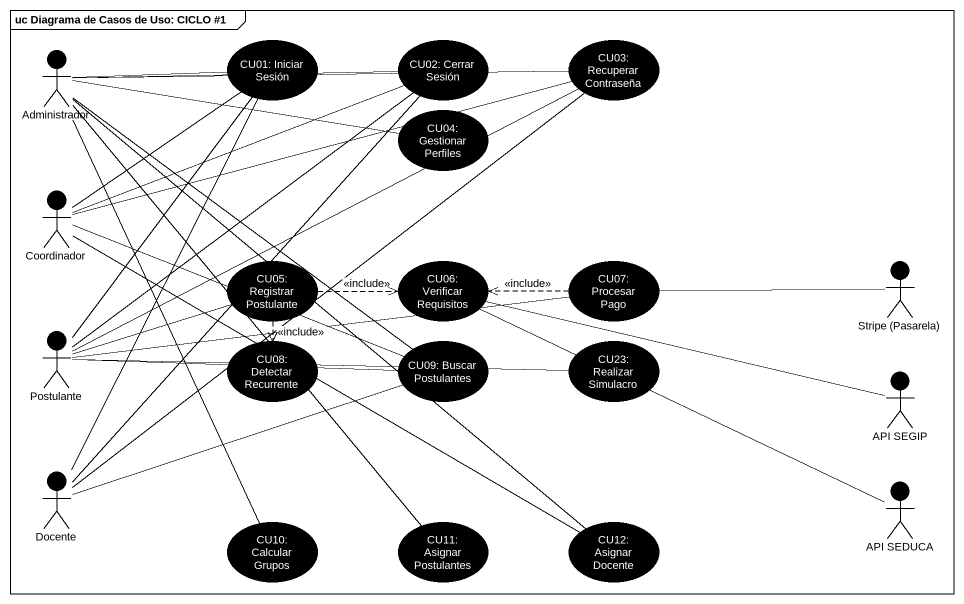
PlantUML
@startuml
mainframe uc Diagrama de Casos de Uso: CICLO #1
usecase "CU01: Iniciar Sesión" as CU01_Iniciar_Sesión #000000
usecase "CU02: Cerrar Sesión" as CU02_Cerrar_Sesión #000000
usecase "CU03: Recuperar Contraseña" as CU03_Recuperar_Contraseña #000000
actor Administrador #000000
usecase "CU04: Gestionar Perfiles" as CU04_Gestionar_Perfiles #000000
actor Coordinador #000000
usecase "CU05: Registrar Postulante" as CU05_Registrar_Postulante #000000
usecase "CU06: Verificar Requisitos" as CU06_Verificar_Requisitos #000000
usecase "CU07: Procesar Pago" as CU07_Procesar_Pago #000000
actor "Stripe (Pasarela)" as Stripe_Pasarela #000000
actor Postulante #000000
usecase "CU08: Detectar Recurrente" as CU08_Detectar_Recurrente #000000
usecase "CU09: Buscar Postulantes" as CU09_Buscar_Postulantes #000000
usecase "CU23: Realizar Simulacro" as CU23_Realizar_Simulacro #000000
actor "API SEGIP" as API_SEGIP #000000
actor Docente #000000
actor "API SEDUCA" as API_SEDUCA #000000
usecase "CU10: Calcular Grupos" as CU10_Calcular_Grupos #000000
usecase "CU11: Asignar Postulantes" as CU11_Asignar_Postulantes #000000
usecase "CU12: Asignar Docente" as CU12_Asignar_Docente #000000
Administrador -right- CU01_Iniciar_Sesión
Administrador -right- CU02_Cerrar_Sesión
Administrador -right- CU03_Recuperar_Contraseña
Administrador -right- CU04_Gestionar_Perfiles
Administrador -- CU09_Buscar_Postulantes
Administrador -- CU10_Calcular_Grupos
Administrador -- CU11_Asignar_Postulantes
Administrador -- CU12_Asignar_Docente
Coordinador -up- CU01_Iniciar_Sesión
Coordinador -right- CU02_Cerrar_Sesión
Coordinador -right- CU03_Recuperar_Contraseña
Coordinador -right- CU09_Buscar_Postulantes
Coordinador -right- CU12_Asignar_Docente
CU05_Registrar_Postulante .right.> CU06_Verificar_Requisitos : <<include>>
CU05_Registrar_Postulante ..> CU08_Detectar_Recurrente : <<include>>
CU06_Verificar_Requisitos -right- API_SEGIP
CU06_Verificar_Requisitos -right- API_SEDUCA
CU07_Procesar_Pago .left.> CU06_Verificar_Requisitos : <<include>>
CU07_Procesar_Pago -right- Stripe_Pasarela
Postulante -up- CU01_Iniciar_Sesión
Postulante -up- CU02_Cerrar_Sesión
Postulante -right- CU03_Recuperar_Contraseña
Postulante -right- CU05_Registrar_Postulante
Postulante -right- CU07_Procesar_Pago
Postulante -right- CU09_Buscar_Postulantes
Postulante -right- CU23_Realizar_Simulacro
Docente -up- CU01_Iniciar_Sesión
Docente -up- CU02_Cerrar_Sesión
Docente -up- CU03_Recuperar_Contraseña
Docente -right- CU09_Buscar_Postulantes
@enduml
